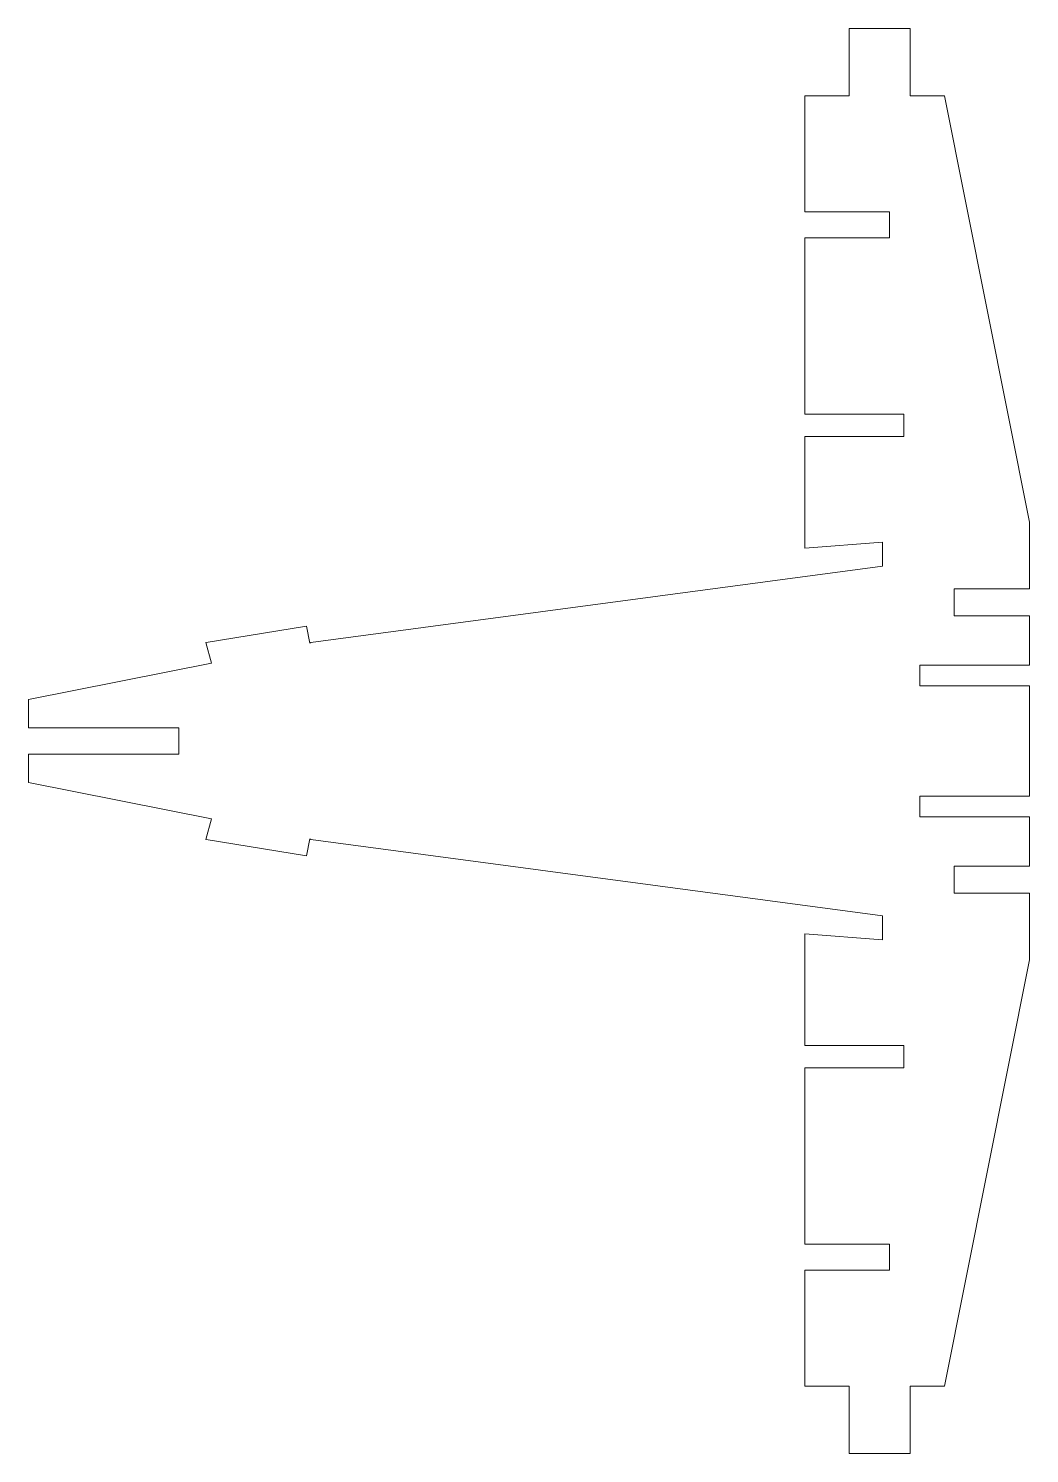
# Model space of a CAD drawing. Header units: centimetres. Extents: x -9.1 to 9.1, y -7.2 to 7.2.
# Drawn here: x 4.323 to 7.655, y -6.892 to -2.147 of the extents above; entities that cross this region are included whole.
import ezdxf

# ---------------------------------------------------------------- set-up
doc = ezdxf.new("R2010")
doc.units = ezdxf.units.CM
doc.header["$MEASUREMENT"] = 0
doc.layers.add('CAPA 1', color=7, linetype='Continuous')

msp = doc.modelspace()

# ---------------------------------------------------------------- linework, layer by layer
at = {"layer": 'CAPA 1', "color": 250, "lineweight": 9}
for points, knots in [([(4.91391, -4.19177), (4.91391, -4.19177), (5.24786, -4.13684), (5.24786, -4.13684), (5.24786, -4.13684), (5.24786, -4.13684), (5.25935, -4.19433), (5.25935, -4.19433), (5.25935, -4.19433), (5.25935, -4.19433), (5.26298, -4.19177), (5.26298, -4.19177), (5.26298, -4.19177), (5.26298, -4.19177), (7.16583, -3.93691), (7.16583, -3.93691), (7.16583, -3.93691), (7.16583, -3.93691), (7.16583, -3.85782), (7.16583, -3.85782), (7.16583, -3.85782), (7.16583, -3.85782), (6.90659, -3.8776), (6.90659, -3.8776), (6.90659, -3.8776), (6.90659, -3.8776), (6.90659, -3.5063), (6.90659, -3.5063), (6.90659, -3.5063), (6.90659, -3.5063), (7.23613, -3.5063), (7.23613, -3.5063), (7.23613, -3.5063), (7.23613, -3.5063), (7.23613, -3.4316), (7.23613, -3.4316), (7.23613, -3.4316), (7.23613, -3.4316), (6.90659, -3.4316), (6.90659, -3.4316), (6.90659, -3.4316), (6.90659, -3.4316), (6.90659, -2.8439), (6.90659, -2.8439), (6.90659, -2.8439), (6.90659, -2.8439), (7.18893, -2.8439), (7.18893, -2.8439), (7.18893, -2.8439), (7.18893, -2.8439), (7.18893, -2.75821), (7.18893, -2.75821), (7.18893, -2.75821), (7.18893, -2.75821), (6.90659, -2.75821), (6.90659, -2.75821), (6.90659, -2.75821), (6.90659, -2.75821), (6.90659, -2.37155), (6.90659, -2.37155), (6.90659, -2.37155), (6.90659, -2.37155), (7.05491, -2.37155), (7.05491, -2.37155), (7.05491, -2.37155), (7.05491, -2.37155), (7.05491, -2.14745), (7.05491, -2.14745), (7.05491, -2.14745), (7.05491, -2.14745), (7.25703, -2.14745), (7.25703, -2.14745), (7.25703, -2.14745), (7.25703, -2.14745), (7.25703, -2.37155), (7.25703, -2.37155), (7.25703, -2.37155), (7.25703, -2.37155), (7.37127, -2.37155), (7.37127, -2.37155), (7.37127, -2.37155), (7.37127, -2.37155), (7.65468, -3.79081), (7.65468, -3.79081), (7.65468, -3.79081), (7.65468, -3.79081), (7.65468, -4.01271), (7.65468, -4.01271), (7.65468, -4.01271), (7.65468, -4.01271), (7.40423, -4.01271), (7.40423, -4.01271), (7.40423, -4.01271), (7.40423, -4.01271), (7.40423, -4.10279), (7.40423, -4.10279), (7.40423, -4.10279), (7.40423, -4.10279), (7.65468, -4.10279), (7.65468, -4.10279), (7.65468, -4.10279), (7.65468, -4.10279), (7.65468, -4.26755), (7.65468, -4.26755), (7.65468, -4.26755), (7.65468, -4.26755), (7.28999, -4.26755), (7.28999, -4.26755), (7.28999, -4.26755), (7.28999, -4.26755), (7.28999, -4.33565), (7.28999, -4.33565), (7.28999, -4.33565), (7.28999, -4.33565), (7.65468, -4.33565), (7.65468, -4.33565)], [0, 0, 0, 0, 0.0333333, 0.0333333, 0.0333333, 0.0333333, 0.0666667, 0.0666667, 0.0666667, 0.0666667, 0.1, 0.1, 0.1, 0.1, 0.1333333, 0.1333333, 0.1333333, 0.1333333, 0.1666667, 0.1666667, 0.1666667, 0.1666667, 0.2, 0.2, 0.2, 0.2, 0.2333333, 0.2333333, 0.2333333, 0.2333333, 0.2666667, 0.2666667, 0.2666667, 0.2666667, 0.3, 0.3, 0.3, 0.3, 0.3333333, 0.3333333, 0.3333333, 0.3333333, 0.3666667, 0.3666667, 0.3666667, 0.3666667, 0.4, 0.4, 0.4, 0.4, 0.4333333, 0.4333333, 0.4333333, 0.4333333, 0.4666667, 0.4666667, 0.4666667, 0.4666667, 0.5, 0.5, 0.5, 0.5, 0.5333333, 0.5333333, 0.5333333, 0.5333333, 0.5666667, 0.5666667, 0.5666667, 0.5666667, 0.6, 0.6, 0.6, 0.6, 0.6333333, 0.6333333, 0.6333333, 0.6333333, 0.6666667, 0.6666667, 0.6666667, 0.6666667, 0.7, 0.7, 0.7, 0.7, 0.7333333, 0.7333333, 0.7333333, 0.7333333, 0.7666667, 0.7666667, 0.7666667, 0.7666667, 0.8, 0.8, 0.8, 0.8, 0.8333333, 0.8333333, 0.8333333, 0.8333333, 0.8666667, 0.8666667, 0.8666667, 0.8666667, 0.9, 0.9, 0.9, 0.9, 0.9333333, 0.9333333, 0.9333333, 0.9333333, 1, 1, 1, 1]), ([(4.82383, -4.47518), (4.82383, -4.47518), (4.32293, -4.47518), (4.32293, -4.47518), (4.32293, -4.47518), (4.32293, -4.47518), (4.32293, -4.38154), (4.32293, -4.38154), (4.32293, -4.38154), (4.32293, -4.38154), (4.9315, -4.25987), (4.9315, -4.25987), (4.9315, -4.25987), (4.9315, -4.25987), (4.91329, -4.19194), (4.91329, -4.19194), (4.91329, -4.19194), (4.91329, -4.19194), (4.91391, -4.19177), (4.91391, -4.19177)], [0, 0, 0, 0, 0.1666667, 0.1666667, 0.1666667, 0.1666667, 0.3333333, 0.3333333, 0.3333333, 0.3333333, 0.5, 0.5, 0.5, 0.5, 0.6666667, 0.6666667, 0.6666667, 0.6666667, 1, 1, 1, 1]), ([(4.82383, -4.56378), (4.82383, -4.56378), (4.32293, -4.56378), (4.32293, -4.56378), (4.32293, -4.56378), (4.32293, -4.56378), (4.32293, -4.65745), (4.32293, -4.65745), (4.32293, -4.65745), (4.32293, -4.65745), (4.9315, -4.77909), (4.9315, -4.77909), (4.9315, -4.77909), (4.9315, -4.77909), (4.91329, -4.84704), (4.91329, -4.84704), (4.91329, -4.84704), (4.91329, -4.84704), (4.91391, -4.84719), (4.91391, -4.84719)], [0, 0, 0, 0, 0.1666667, 0.1666667, 0.1666667, 0.1666667, 0.3333333, 0.3333333, 0.3333333, 0.3333333, 0.5, 0.5, 0.5, 0.5, 0.6666667, 0.6666667, 0.6666667, 0.6666667, 1, 1, 1, 1]), ([(4.91391, -4.84719), (4.91391, -4.84719), (5.24786, -4.90212), (5.24786, -4.90212), (5.24786, -4.90212), (5.24786, -4.90212), (5.25935, -4.84465), (5.25935, -4.84465), (5.25935, -4.84465), (5.25935, -4.84465), (5.26298, -4.84719), (5.26298, -4.84719), (5.26298, -4.84719), (5.26298, -4.84719), (7.16583, -5.10205), (7.16583, -5.10205), (7.16583, -5.10205), (7.16583, -5.10205), (7.16583, -5.18115), (7.16583, -5.18115), (7.16583, -5.18115), (7.16583, -5.18115), (6.90659, -5.16137), (6.90659, -5.16137), (6.90659, -5.16137), (6.90659, -5.16137), (6.90659, -5.53266), (6.90659, -5.53266), (6.90659, -5.53266), (6.90659, -5.53266), (7.23613, -5.53266), (7.23613, -5.53266), (7.23613, -5.53266), (7.23613, -5.53266), (7.23613, -5.60737), (7.23613, -5.60737), (7.23613, -5.60737), (7.23613, -5.60737), (6.90659, -5.60737), (6.90659, -5.60737), (6.90659, -5.60737), (6.90659, -5.60737), (6.90659, -6.19506), (6.90659, -6.19506), (6.90659, -6.19506), (6.90659, -6.19506), (7.18893, -6.19506), (7.18893, -6.19506), (7.18893, -6.19506), (7.18893, -6.19506), (7.18893, -6.28075), (7.18893, -6.28075), (7.18893, -6.28075), (7.18893, -6.28075), (6.90659, -6.28075), (6.90659, -6.28075), (6.90659, -6.28075), (6.90659, -6.28075), (6.90659, -6.66741), (6.90659, -6.66741), (6.90659, -6.66741), (6.90659, -6.66741), (7.05491, -6.66741), (7.05491, -6.66741), (7.05491, -6.66741), (7.05491, -6.66741), (7.05491, -6.89151), (7.05491, -6.89151), (7.05491, -6.89151), (7.05491, -6.89151), (7.25703, -6.89151), (7.25703, -6.89151), (7.25703, -6.89151), (7.25703, -6.89151), (7.25703, -6.66741), (7.25703, -6.66741), (7.25703, -6.66741), (7.25703, -6.66741), (7.37127, -6.66741), (7.37127, -6.66741), (7.37127, -6.66741), (7.37127, -6.66741), (7.65468, -5.24816), (7.65468, -5.24816), (7.65468, -5.24816), (7.65468, -5.24816), (7.65468, -5.02628), (7.65468, -5.02628), (7.65468, -5.02628), (7.65468, -5.02628), (7.40423, -5.02628), (7.40423, -5.02628), (7.40423, -5.02628), (7.40423, -5.02628), (7.40423, -4.9362), (7.40423, -4.9362), (7.40423, -4.9362), (7.40423, -4.9362), (7.65468, -4.9362), (7.65468, -4.9362), (7.65468, -4.9362), (7.65468, -4.9362), (7.65468, -4.77141), (7.65468, -4.77141), (7.65468, -4.77141), (7.65468, -4.77141), (7.28999, -4.77141), (7.28999, -4.77141), (7.28999, -4.77141), (7.28999, -4.77141), (7.28999, -4.70331), (7.28999, -4.70331), (7.28999, -4.70331), (7.28999, -4.70331), (7.65468, -4.70331), (7.65468, -4.70331)], [0, 0, 0, 0, 0.0333333, 0.0333333, 0.0333333, 0.0333333, 0.0666667, 0.0666667, 0.0666667, 0.0666667, 0.1, 0.1, 0.1, 0.1, 0.1333333, 0.1333333, 0.1333333, 0.1333333, 0.1666667, 0.1666667, 0.1666667, 0.1666667, 0.2, 0.2, 0.2, 0.2, 0.2333333, 0.2333333, 0.2333333, 0.2333333, 0.2666667, 0.2666667, 0.2666667, 0.2666667, 0.3, 0.3, 0.3, 0.3, 0.3333333, 0.3333333, 0.3333333, 0.3333333, 0.3666667, 0.3666667, 0.3666667, 0.3666667, 0.4, 0.4, 0.4, 0.4, 0.4333333, 0.4333333, 0.4333333, 0.4333333, 0.4666667, 0.4666667, 0.4666667, 0.4666667, 0.5, 0.5, 0.5, 0.5, 0.5333333, 0.5333333, 0.5333333, 0.5333333, 0.5666667, 0.5666667, 0.5666667, 0.5666667, 0.6, 0.6, 0.6, 0.6, 0.6333333, 0.6333333, 0.6333333, 0.6333333, 0.6666667, 0.6666667, 0.6666667, 0.6666667, 0.7, 0.7, 0.7, 0.7, 0.7333333, 0.7333333, 0.7333333, 0.7333333, 0.7666667, 0.7666667, 0.7666667, 0.7666667, 0.8, 0.8, 0.8, 0.8, 0.8333333, 0.8333333, 0.8333333, 0.8333333, 0.8666667, 0.8666667, 0.8666667, 0.8666667, 0.9, 0.9, 0.9, 0.9, 0.9333333, 0.9333333, 0.9333333, 0.9333333, 1, 1, 1, 1])]:
    msp.add_open_spline(points, degree=3, knots=knots, dxfattribs=at)
for points in [[(7.65468, -4.33565), (7.65468, -4.33565), (7.65468, -4.70331), (7.65468, -4.70331)], [(4.82383, -4.47518), (4.82383, -4.47518), (4.82383, -4.56378), (4.82383, -4.56378)]]:
    msp.add_open_spline(points, degree=3, dxfattribs=at)

doc.saveas('drawing.dxf')
